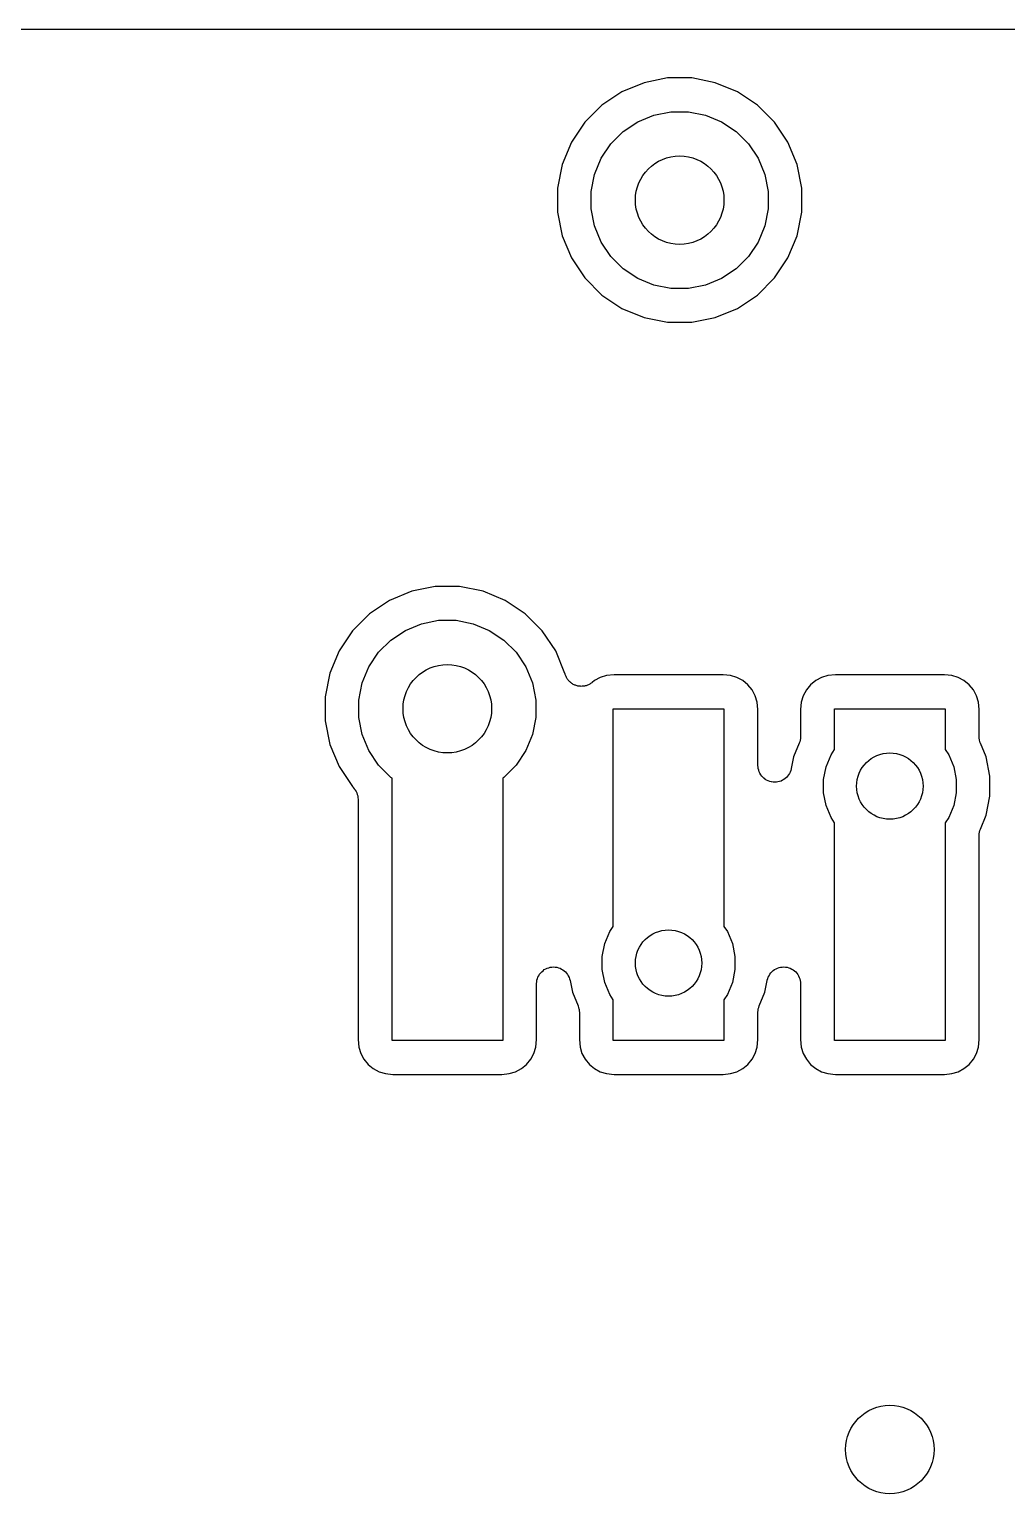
# Model space of a CAD drawing. Extents: x 0.48 to 2.43, y -7.79 to -4.85.
# Drawn here: x 1.3036 to 1.4775, y -5.1102 to -4.8495 of the extents above; entities that cross this region are included whole.
import ezdxf

# ---------------------------------------------------------------- set-up
doc = ezdxf.new("R2010")
doc.units = 0
doc.header["$MEASUREMENT"] = 0
doc.layers.add('BLACK', color=7, linetype='CONTINUOUS')

msp = doc.modelspace()

# ---------------------------------------------------------------- linework, layer by layer
at = {"layer": 'BLACK', "linetype": 'CONTINUOUS'}
for p, q in [((1.10253, -4.8495), (1.81054, -4.8495)), ((1.41295, -4.85901), (1.40899, -4.86065)), ((1.41715, -4.85817), (1.41295, -4.85901)), ((1.42143, -4.85817), (1.41715, -4.85817)), ((1.42563, -4.85901), (1.42143, -4.85817)), ((1.42959, -4.86065), (1.42563, -4.85901)), ((1.40899, -4.86065), (1.40543, -4.86303)), ((1.43315, -4.86303), (1.42959, -4.86065)), ((1.40543, -4.86303), (1.4024, -4.86606)), ((1.41183, -4.86597), (1.4147, -4.86478)), ((1.4147, -4.86478), (1.41774, -4.86417)), ((1.41774, -4.86417), (1.42084, -4.86417)), ((1.42084, -4.86417), (1.42388, -4.86478)), ((1.42388, -4.86478), (1.42675, -4.86597)), ((1.43618, -4.86606), (1.43315, -4.86303)), ((1.4024, -4.86606), (1.40002, -4.86962)), ((1.40706, -4.86988), (1.40925, -4.86769)), ((1.40925, -4.86769), (1.41183, -4.86597)), ((1.42675, -4.86597), (1.42933, -4.86769)), ((1.42933, -4.86769), (1.43152, -4.86988)), ((1.43856, -4.86962), (1.43618, -4.86606)), ((1.40002, -4.86962), (1.39838, -4.87358)), ((1.40534, -4.87246), (1.40706, -4.86988)), ((1.43152, -4.86988), (1.43325, -4.87246)), ((1.4402, -4.87358), (1.43856, -4.86962)), ((1.40415, -4.87533), (1.40534, -4.87246)), ((1.43325, -4.87246), (1.43443, -4.87533)), ((1.39838, -4.87358), (1.39754, -4.87778)), ((1.40354, -4.87837), (1.40415, -4.87533)), ((1.43443, -4.87533), (1.43504, -4.87837)), ((1.44104, -4.87778), (1.4402, -4.87358)), ((1.39754, -4.87778), (1.39754, -4.88206)), ((1.44104, -4.88206), (1.44104, -4.87778)), ((1.40354, -4.88147), (1.40354, -4.87837)), ((1.43504, -4.87837), (1.43504, -4.88147)), ((1.39754, -4.88206), (1.39838, -4.88626)), ((1.40415, -4.88451), (1.40354, -4.88147)), ((1.43504, -4.88147), (1.43443, -4.88451)), ((1.4402, -4.88626), (1.44104, -4.88206)), ((1.40534, -4.88738), (1.40415, -4.88451)), ((1.43443, -4.88451), (1.43325, -4.88738)), ((1.39838, -4.88626), (1.40002, -4.89022)), ((1.40706, -4.88996), (1.40534, -4.88738)), ((1.43325, -4.88738), (1.43152, -4.88996)), ((1.43856, -4.89022), (1.4402, -4.88626)), ((1.40002, -4.89022), (1.4024, -4.89378)), ((1.40925, -4.89215), (1.40706, -4.88996)), ((1.43152, -4.88996), (1.42933, -4.89215)), ((1.43618, -4.89378), (1.43856, -4.89022)), ((1.4024, -4.89378), (1.40543, -4.89681)), ((1.41183, -4.89388), (1.40925, -4.89215)), ((1.4147, -4.89506), (1.41183, -4.89388)), ((1.42675, -4.89388), (1.42388, -4.89506)), ((1.42933, -4.89215), (1.42675, -4.89388)), ((1.43315, -4.89681), (1.43618, -4.89378)), ((1.41774, -4.89567), (1.4147, -4.89506)), ((1.42084, -4.89567), (1.41774, -4.89567)), ((1.42388, -4.89506), (1.42084, -4.89567)), ((1.40543, -4.89681), (1.40899, -4.89919)), ((1.40899, -4.89919), (1.41295, -4.90083)), ((1.42563, -4.90083), (1.42959, -4.89919)), ((1.42959, -4.89919), (1.43315, -4.89681)), ((1.41295, -4.90083), (1.41715, -4.90167)), ((1.41715, -4.90167), (1.42143, -4.90167)), ((1.42143, -4.90167), (1.42563, -4.90083)), ((1.37581, -4.94872), (1.37161, -4.94956)), ((1.38009, -4.94872), (1.37581, -4.94872)), ((1.3843, -4.94956), (1.38009, -4.94872)), ((1.36765, -4.9512), (1.36409, -4.95358)), ((1.37161, -4.94956), (1.36765, -4.9512)), ((1.38825, -4.9512), (1.3843, -4.94956)), ((1.39182, -4.95358), (1.38825, -4.9512)), ((1.36409, -4.95358), (1.36106, -4.95661)), ((1.39485, -4.95661), (1.39182, -4.95358)), ((1.36791, -4.95824), (1.37049, -4.95652)), ((1.37049, -4.95652), (1.37336, -4.95533)), ((1.37336, -4.95533), (1.3764, -4.95472)), ((1.3764, -4.95472), (1.3795, -4.95472)), ((1.3795, -4.95472), (1.38255, -4.95533)), ((1.38255, -4.95533), (1.38541, -4.95652)), ((1.38541, -4.95652), (1.38799, -4.95824)), ((1.36106, -4.95661), (1.35868, -4.96017)), ((1.36572, -4.96043), (1.36791, -4.95824)), ((1.38799, -4.95824), (1.39019, -4.96043)), ((1.39723, -4.96017), (1.39485, -4.95661)), ((1.35868, -4.96017), (1.35704, -4.96413)), ((1.364, -4.96301), (1.36572, -4.96043)), ((1.39019, -4.96043), (1.39191, -4.96301)), ((1.39888, -4.96418), (1.39723, -4.96017)), ((1.35704, -4.96413), (1.3562, -4.96833)), ((1.36281, -4.96588), (1.364, -4.96301)), ((1.39191, -4.96301), (1.3931, -4.96588)), ((1.3989, -4.96421), (1.39888, -4.96418)), ((1.39892, -4.96435), (1.3989, -4.96421)), ((1.39898, -4.96449), (1.39892, -4.96435)), ((1.3622, -4.96892), (1.36281, -4.96588)), ((1.3931, -4.96588), (1.3937, -4.96892)), ((1.39902, -4.96464), (1.39898, -4.96449)), ((1.39909, -4.96476), (1.39902, -4.96464)), ((1.39914, -4.96489), (1.39909, -4.96476)), ((1.39923, -4.96502), (1.39914, -4.96489)), ((1.3993, -4.96516), (1.39923, -4.96502)), ((1.39939, -4.96526), (1.3993, -4.96516)), ((1.39947, -4.96538), (1.39939, -4.96526)), ((1.39957, -4.96549), (1.39947, -4.96538)), ((1.39967, -4.96561), (1.39957, -4.96549)), ((1.39978, -4.9657), (1.39967, -4.96561)), ((1.39988, -4.9658), (1.39978, -4.9657)), ((1.4, -4.96588), (1.39988, -4.9658)), ((1.40012, -4.96598), (1.4, -4.96588)), ((1.40024, -4.96605), (1.40012, -4.96598)), ((1.40036, -4.96613), (1.40024, -4.96605)), ((1.4005, -4.96619), (1.40036, -4.96613)), ((1.40064, -4.96626), (1.4005, -4.96619)), ((1.40077, -4.9663), (1.40064, -4.96626)), ((1.4009, -4.96636), (1.40077, -4.9663)), ((1.40105, -4.96639), (1.4009, -4.96636)), ((1.4012, -4.96643), (1.40105, -4.96639)), ((1.40134, -4.96645), (1.4012, -4.96643)), ((1.40147, -4.96648), (1.40134, -4.96645)), ((1.40163, -4.96648), (1.40147, -4.96648)), ((1.40178, -4.96649), (1.40163, -4.96648)), ((1.40192, -4.96648), (1.40178, -4.96649)), ((1.40206, -4.96648), (1.40192, -4.96648)), ((1.40221, -4.96645), (1.40206, -4.96648)), ((1.40236, -4.96644), (1.40221, -4.96645)), ((1.4025, -4.9664), (1.40236, -4.96644)), ((1.40263, -4.96637), (1.4025, -4.9664)), ((1.40278, -4.96632), (1.40263, -4.96637)), ((1.40292, -4.96627), (1.40278, -4.96632)), ((1.40305, -4.96621), (1.40292, -4.96627)), ((1.40318, -4.96616), (1.40305, -4.96621)), ((1.40331, -4.96607), (1.40318, -4.96616)), ((1.40344, -4.966), (1.40331, -4.96607)), ((1.40355, -4.96592), (1.40344, -4.966)), ((1.40367, -4.96584), (1.40355, -4.96592)), ((1.4037, -4.96581), (1.40367, -4.96584)), ((1.40413, -4.96546), (1.4037, -4.96581)), ((1.40517, -4.9649), (1.40413, -4.96546)), ((1.4063, -4.96456), (1.40517, -4.9649)), ((1.40763, -4.96443), (1.4063, -4.96456)), ((1.42702, -4.96443), (1.40763, -4.96443)), ((1.42834, -4.96456), (1.42702, -4.96443)), ((1.42947, -4.9649), (1.42834, -4.96456)), ((1.43051, -4.96546), (1.42947, -4.9649)), ((1.43143, -4.96621), (1.43051, -4.96546)), ((1.43218, -4.96712), (1.43143, -4.96621)), ((1.44259, -4.96621), (1.44184, -4.96712)), ((1.4435, -4.96546), (1.44259, -4.96621)), ((1.44454, -4.9649), (1.4435, -4.96546)), ((1.44567, -4.96456), (1.44454, -4.9649)), ((1.447, -4.96443), (1.44567, -4.96456)), ((1.46639, -4.96443), (1.447, -4.96443)), ((1.46771, -4.96456), (1.46639, -4.96443)), ((1.46884, -4.9649), (1.46771, -4.96456)), ((1.46988, -4.96546), (1.46884, -4.9649)), ((1.4708, -4.96621), (1.46988, -4.96546)), ((1.47155, -4.96712), (1.4708, -4.96621)), ((1.3562, -4.96833), (1.3562, -4.97261)), ((1.3622, -4.97202), (1.3622, -4.96892)), ((1.3937, -4.96892), (1.3937, -4.97202)), ((1.43274, -4.96817), (1.43218, -4.96712)), ((1.43308, -4.9693), (1.43274, -4.96817)), ((1.43321, -4.97062), (1.43308, -4.9693)), ((1.44094, -4.9693), (1.44081, -4.97062)), ((1.44128, -4.96817), (1.44094, -4.9693)), ((1.44184, -4.96712), (1.44128, -4.96817)), ((1.47211, -4.96817), (1.47155, -4.96712)), ((1.47245, -4.9693), (1.47211, -4.96817)), ((1.47258, -4.97062), (1.47245, -4.9693)), ((1.36281, -4.97507), (1.3622, -4.97202)), ((1.3937, -4.97202), (1.3931, -4.97507)), ((1.40748, -5.00922), (1.40748, -4.97047)), ((1.40748, -4.97047), (1.42717, -4.97047)), ((1.42717, -4.97047), (1.42717, -5.00922)), ((1.43321, -4.98056), (1.43321, -4.97062)), ((1.44081, -4.97062), (1.44081, -4.97547)), ((1.44685, -4.97772), (1.44685, -4.97047)), ((1.44685, -4.97047), (1.46654, -4.97047)), ((1.46654, -4.97047), (1.46654, -4.97772)), ((1.47258, -4.97547), (1.47258, -4.97062)), ((1.3562, -4.97261), (1.35704, -4.97682)), ((1.35704, -4.97682), (1.35868, -4.98077)), ((1.364, -4.97793), (1.36281, -4.97507)), ((1.3931, -4.97507), (1.39191, -4.97793)), ((1.44058, -4.97661), (1.43957, -4.97906)), ((1.44066, -4.97635), (1.44058, -4.97661)), ((1.44074, -4.97609), (1.44066, -4.97635)), ((1.44075, -4.97605), (1.44074, -4.97607)), ((1.44074, -4.97607), (1.44074, -4.97609)), ((1.44078, -4.97578), (1.44075, -4.97605)), ((1.44081, -4.97551), (1.44078, -4.97578)), ((1.44081, -4.97547), (1.44081, -4.97547)), ((1.44081, -4.97547), (1.44081, -4.97547)), ((1.44081, -4.97547), (1.44081, -4.97547)), ((1.44081, -4.97547), (1.44081, -4.97551)), ((1.47261, -4.97574), (1.47258, -4.97547)), ((1.47263, -4.97601), (1.47261, -4.97574)), ((1.47263, -4.97603), (1.47263, -4.97601)), ((1.47264, -4.97605), (1.47263, -4.97603)), ((1.47272, -4.97631), (1.47264, -4.97605)), ((1.47279, -4.97657), (1.47272, -4.97631)), ((1.47281, -4.97661), (1.47279, -4.97657)), ((1.47382, -4.97906), (1.47281, -4.97661)), ((1.36572, -4.98051), (1.364, -4.97793)), ((1.39191, -4.97793), (1.39019, -4.98051)), ((1.43957, -4.97906), (1.43915, -4.98114)), ((1.44534, -4.98081), (1.44623, -4.97866)), ((1.44623, -4.97866), (1.44685, -4.97772)), ((1.46654, -4.97772), (1.46716, -4.97866)), ((1.46716, -4.97866), (1.46805, -4.98081)), ((1.4745, -4.9825), (1.47382, -4.97906)), ((1.35868, -4.98077), (1.36106, -4.98434)), ((1.36791, -4.9827), (1.36572, -4.98051)), ((1.39019, -4.98051), (1.38799, -4.9827)), ((1.43324, -4.98087), (1.43321, -4.98056)), ((1.43327, -4.98114), (1.43324, -4.98087)), ((1.43335, -4.98143), (1.43327, -4.98114)), ((1.43327, -4.98114), (1.43327, -4.98114)), ((1.43327, -4.98114), (1.43327, -4.98114)), ((1.43343, -4.9817), (1.43335, -4.98143)), ((1.43344, -4.9817), (1.43343, -4.9817)), ((1.43343, -4.9817), (1.43343, -4.9817)), ((1.43357, -4.98196), (1.43344, -4.9817)), ((1.43371, -4.98222), (1.43357, -4.98196)), ((1.4339, -4.98245), (1.43371, -4.98222)), ((1.43371, -4.98222), (1.43371, -4.98222)), ((1.43371, -4.98222), (1.43371, -4.98222)), ((1.43408, -4.98267), (1.4339, -4.98245)), ((1.43849, -4.98249), (1.43831, -4.9827)), ((1.43868, -4.98226), (1.43849, -4.98249)), ((1.43883, -4.98199), (1.43868, -4.98225)), ((1.43868, -4.98225), (1.43868, -4.98225)), ((1.43868, -4.98225), (1.43868, -4.98226)), ((1.43897, -4.98174), (1.43883, -4.98199)), ((1.43905, -4.98146), (1.43897, -4.98174)), ((1.43897, -4.98174), (1.43897, -4.98174)), ((1.43897, -4.98174), (1.43897, -4.98174)), ((1.43914, -4.98118), (1.43905, -4.98146)), ((1.43915, -4.98114), (1.43914, -4.98118)), ((1.43914, -4.98118), (1.43914, -4.98118)), ((1.43914, -4.98118), (1.43914, -4.98118)), ((1.43914, -4.98118), (1.43914, -4.98118)), ((1.44488, -4.98309), (1.44534, -4.98081)), ((1.46805, -4.98081), (1.4685, -4.98309)), ((1.4745, -4.98601), (1.4745, -4.9825)), ((1.36106, -4.98434), (1.36119, -4.98446)), ((1.36119, -4.98446), (1.3612, -4.98447)), ((1.3612, -4.98447), (1.3612, -4.98447)), ((1.3612, -4.98447), (1.3612, -4.98447)), ((1.3612, -4.98447), (1.36122, -4.98449)), ((1.36122, -4.98449), (1.36139, -4.98471)), ((1.36139, -4.98471), (1.36157, -4.98493)), ((1.36157, -4.98493), (1.36157, -4.98494)), ((1.36157, -4.98494), (1.36158, -4.98495)), ((1.36158, -4.98495), (1.36171, -4.9852)), ((1.36171, -4.9852), (1.36184, -4.98544)), ((1.36811, -4.98284), (1.36791, -4.9827)), ((1.36811, -5.02953), (1.36811, -4.98284)), ((1.38799, -4.9827), (1.3878, -4.98284)), ((1.3878, -4.98284), (1.3878, -5.02953)), ((1.43429, -4.98284), (1.43408, -4.98267)), ((1.43408, -4.98267), (1.43408, -4.98267)), ((1.43408, -4.98267), (1.43408, -4.98267)), ((1.43453, -4.98304), (1.43429, -4.98284)), ((1.43453, -4.98305), (1.43453, -4.98304)), ((1.43453, -4.98304), (1.43453, -4.98304)), ((1.43476, -4.98317), (1.43453, -4.98305)), ((1.43504, -4.98332), (1.43476, -4.98317)), ((1.43505, -4.98332), (1.43504, -4.98332)), ((1.43532, -4.98341), (1.43505, -4.98332)), ((1.43505, -4.98332), (1.43505, -4.98332)), ((1.4356, -4.9835), (1.43532, -4.98341)), ((1.43561, -4.9835), (1.4356, -4.9835)), ((1.4356, -4.9835), (1.4356, -4.9835)), ((1.43592, -4.98353), (1.43561, -4.9835)), ((1.43619, -4.98356), (1.43592, -4.98353)), ((1.4365, -4.98353), (1.43619, -4.98356)), ((1.43619, -4.98356), (1.43619, -4.98356)), ((1.43619, -4.98356), (1.43619, -4.98356)), ((1.43677, -4.98351), (1.4365, -4.98353)), ((1.43705, -4.98342), (1.43677, -4.98351)), ((1.43677, -4.98351), (1.43677, -4.98351)), ((1.43677, -4.98351), (1.43677, -4.98351)), ((1.43733, -4.98334), (1.43705, -4.98342)), ((1.43757, -4.98322), (1.43733, -4.98334)), ((1.43733, -4.98334), (1.43733, -4.98334)), ((1.43733, -4.98334), (1.43733, -4.98334)), ((1.43785, -4.98307), (1.43757, -4.98322)), ((1.43805, -4.98291), (1.43785, -4.98307)), ((1.43785, -4.98307), (1.43785, -4.98307)), ((1.43785, -4.98307), (1.43785, -4.98307)), ((1.43831, -4.9827), (1.43805, -4.98291)), ((1.43831, -4.9827), (1.43831, -4.9827)), ((1.43831, -4.9827), (1.43831, -4.9827)), ((1.44488, -4.98542), (1.44488, -4.98309)), ((1.4685, -4.98309), (1.4685, -4.98542)), ((1.36184, -4.98544), (1.36184, -4.98546)), ((1.36184, -4.98546), (1.36185, -4.98547)), ((1.36185, -4.98547), (1.36193, -4.98574)), ((1.36193, -4.98574), (1.36201, -4.986)), ((1.36201, -4.986), (1.36201, -4.98602)), ((1.36201, -4.98602), (1.36202, -4.98603)), ((1.36202, -4.98603), (1.36204, -4.98631)), ((1.36204, -4.98631), (1.36207, -4.98659)), ((1.36207, -4.98659), (1.36207, -5.02938)), ((1.44534, -4.9877), (1.44488, -4.98542)), ((1.44623, -4.98985), (1.44534, -4.9877)), ((1.46805, -4.9877), (1.46716, -4.98985)), ((1.4685, -4.98542), (1.46805, -4.9877)), ((1.47382, -4.98945), (1.4745, -4.98601)), ((1.44685, -4.99078), (1.44623, -4.98985)), ((1.46716, -4.98985), (1.46654, -4.99078)), ((1.47281, -4.99189), (1.47382, -4.98945)), ((1.44685, -5.02953), (1.44685, -4.99078)), ((1.46654, -4.99078), (1.46654, -5.02953)), ((1.47258, -4.993), (1.47261, -4.99272)), ((1.47258, -4.99303), (1.47258, -4.993)), ((1.47258, -4.99304), (1.47258, -4.99303)), ((1.47258, -4.99303), (1.47258, -4.99303)), ((1.47258, -4.99303), (1.47258, -4.99303)), ((1.47258, -5.02938), (1.47258, -4.99304)), ((1.47261, -4.99272), (1.47264, -4.99245)), ((1.47264, -4.99242), (1.47273, -4.99215)), ((1.47264, -4.99243), (1.47264, -4.99242)), ((1.47264, -4.99245), (1.47264, -4.99243)), ((1.47273, -4.99215), (1.47281, -4.99189)), ((1.40597, -5.0123), (1.40686, -5.01015)), ((1.40686, -5.01015), (1.40748, -5.00922)), ((1.42717, -5.00922), (1.42779, -5.01015)), ((1.42779, -5.01015), (1.42868, -5.0123)), ((1.40551, -5.01458), (1.40597, -5.0123)), ((1.42868, -5.0123), (1.42913, -5.01458)), ((1.39599, -5.01658), (1.39627, -5.0165)), ((1.39627, -5.0165), (1.39628, -5.0165)), ((1.39628, -5.01649), (1.39655, -5.01647)), ((1.39628, -5.0165), (1.39628, -5.01649)), ((1.39655, -5.01647), (1.39686, -5.01644)), ((1.39686, -5.01644), (1.39686, -5.01644)), ((1.39686, -5.01644), (1.39686, -5.01644)), ((1.39686, -5.01644), (1.39714, -5.01647)), ((1.39714, -5.01647), (1.39744, -5.0165)), ((1.39744, -5.0165), (1.39744, -5.0165)), ((1.39744, -5.0165), (1.39744, -5.0165)), ((1.39744, -5.0165), (1.39772, -5.01659)), ((1.40551, -5.01691), (1.40551, -5.01458)), ((1.42913, -5.01458), (1.42913, -5.01691)), ((1.43699, -5.01657), (1.43724, -5.01649)), ((1.43724, -5.01649), (1.43725, -5.01649)), ((1.43725, -5.01649), (1.43756, -5.01647)), ((1.43725, -5.01649), (1.43725, -5.01649)), ((1.43756, -5.01647), (1.43783, -5.01644)), ((1.43783, -5.01644), (1.43783, -5.01644)), ((1.43783, -5.01644), (1.43783, -5.01644)), ((1.43783, -5.01644), (1.43814, -5.01647)), ((1.43814, -5.01647), (1.43841, -5.0165)), ((1.43841, -5.0165), (1.43841, -5.0165)), ((1.43841, -5.0165), (1.43841, -5.0165)), ((1.43841, -5.0165), (1.43871, -5.0166)), ((1.39384, -5.0194), (1.39387, -5.01909)), ((1.39387, -5.01909), (1.3939, -5.01882)), ((1.3939, -5.01882), (1.394, -5.01851)), ((1.3939, -5.01882), (1.3939, -5.01882)), ((1.3939, -5.01882), (1.3939, -5.01882)), ((1.394, -5.01851), (1.39408, -5.01826)), ((1.39408, -5.01826), (1.39422, -5.018)), ((1.39408, -5.01826), (1.39408, -5.01826)), ((1.39408, -5.01826), (1.39408, -5.01826)), ((1.39422, -5.018), (1.39436, -5.01775)), ((1.39436, -5.01775), (1.39456, -5.01751)), ((1.39436, -5.01775), (1.39436, -5.01775)), ((1.39436, -5.01775), (1.39436, -5.01775)), ((1.39456, -5.01751), (1.39474, -5.0173)), ((1.39474, -5.0173), (1.39498, -5.01711)), ((1.39474, -5.0173), (1.39474, -5.0173)), ((1.39474, -5.0173), (1.39474, -5.0173)), ((1.39498, -5.01711), (1.39519, -5.01693)), ((1.39519, -5.01693), (1.3952, -5.01693)), ((1.3952, -5.01693), (1.39546, -5.01679)), ((1.3952, -5.01693), (1.3952, -5.01693)), ((1.39546, -5.01679), (1.39571, -5.01666)), ((1.39571, -5.01666), (1.39571, -5.01666)), ((1.39571, -5.01666), (1.39572, -5.01666)), ((1.39572, -5.01666), (1.39599, -5.01658)), ((1.39772, -5.01659), (1.398, -5.01668)), ((1.398, -5.01668), (1.398, -5.01668)), ((1.398, -5.01668), (1.398, -5.01668)), ((1.398, -5.01668), (1.39828, -5.01683)), ((1.39828, -5.01683), (1.39851, -5.01695)), ((1.39851, -5.01695), (1.39852, -5.01695)), ((1.39852, -5.01695), (1.39852, -5.01695)), ((1.39852, -5.01695), (1.39875, -5.01715)), ((1.39875, -5.01715), (1.39897, -5.01733)), ((1.39897, -5.01733), (1.39897, -5.01733)), ((1.39897, -5.01733), (1.39897, -5.01733)), ((1.39897, -5.01733), (1.39914, -5.01754)), ((1.39914, -5.01754), (1.39934, -5.01778)), ((1.39934, -5.01778), (1.39934, -5.01778)), ((1.39934, -5.01778), (1.39934, -5.01778)), ((1.39934, -5.01778), (1.39947, -5.01803)), ((1.39947, -5.01803), (1.39961, -5.0183)), ((1.39961, -5.0183), (1.39961, -5.0183)), ((1.39961, -5.0183), (1.39961, -5.0183)), ((1.39961, -5.0183), (1.3997, -5.01858)), ((1.3997, -5.01858), (1.39978, -5.01886)), ((1.39978, -5.01886), (1.4002, -5.02094)), ((1.40597, -5.01919), (1.40551, -5.01691)), ((1.42913, -5.01691), (1.42868, -5.01919)), ((1.43445, -5.02094), (1.43486, -5.01886)), ((1.43486, -5.01886), (1.43487, -5.01882)), ((1.43487, -5.01882), (1.43496, -5.01853)), ((1.43487, -5.01882), (1.43487, -5.01882)), ((1.43487, -5.01882), (1.43487, -5.01882)), ((1.43487, -5.01882), (1.43487, -5.01882)), ((1.43496, -5.01853), (1.43505, -5.01826)), ((1.43505, -5.01826), (1.43519, -5.018)), ((1.43505, -5.01826), (1.43505, -5.01826)), ((1.43505, -5.01826), (1.43505, -5.01826)), ((1.43519, -5.018), (1.43533, -5.01775)), ((1.43533, -5.01774), (1.43552, -5.01752)), ((1.43533, -5.01775), (1.43533, -5.01774)), ((1.43533, -5.01775), (1.43533, -5.01775)), ((1.43552, -5.01752), (1.43571, -5.0173)), ((1.43571, -5.0173), (1.43595, -5.0171)), ((1.43571, -5.0173), (1.43571, -5.0173)), ((1.43571, -5.0173), (1.43571, -5.0173)), ((1.43595, -5.0171), (1.43616, -5.01693)), ((1.43616, -5.01693), (1.43617, -5.01693)), ((1.43617, -5.01693), (1.43644, -5.01679)), ((1.43617, -5.01693), (1.43617, -5.01693)), ((1.43644, -5.01679), (1.43668, -5.01666)), ((1.43668, -5.01666), (1.43668, -5.01666)), ((1.43668, -5.01666), (1.43669, -5.01666)), ((1.43669, -5.01666), (1.43699, -5.01657)), ((1.43871, -5.0166), (1.43897, -5.01668)), ((1.43897, -5.01668), (1.43897, -5.01668)), ((1.43897, -5.01668), (1.43897, -5.01668)), ((1.43897, -5.01668), (1.43925, -5.01683)), ((1.43925, -5.01683), (1.43948, -5.01695)), ((1.43948, -5.01695), (1.43949, -5.01696)), ((1.43949, -5.01696), (1.43949, -5.01696)), ((1.43949, -5.01696), (1.43973, -5.01716)), ((1.43973, -5.01716), (1.43994, -5.01733)), ((1.43994, -5.01733), (1.43994, -5.01733)), ((1.43994, -5.01733), (1.43994, -5.01733)), ((1.43994, -5.01733), (1.44013, -5.01756)), ((1.44013, -5.01756), (1.44031, -5.01778)), ((1.44031, -5.01778), (1.44031, -5.01778)), ((1.44031, -5.01778), (1.44031, -5.01778)), ((1.44031, -5.01778), (1.44045, -5.01805)), ((1.44045, -5.01805), (1.44058, -5.0183)), ((1.44058, -5.0183), (1.44058, -5.0183)), ((1.44058, -5.0183), (1.44058, -5.0183)), ((1.44058, -5.0183), (1.44067, -5.01858)), ((1.44067, -5.01858), (1.44075, -5.01886)), ((1.44075, -5.01886), (1.44075, -5.01886)), ((1.44075, -5.01886), (1.44075, -5.01886)), ((1.44075, -5.01886), (1.44078, -5.01914)), ((1.39384, -5.01944), (1.39384, -5.0194)), ((1.39384, -5.0194), (1.39384, -5.0194)), ((1.39384, -5.0194), (1.39384, -5.0194)), ((1.39384, -5.0194), (1.39384, -5.0194)), ((1.39384, -5.02938), (1.39384, -5.01944)), ((1.4002, -5.02094), (1.40121, -5.02339)), ((1.40686, -5.02134), (1.40597, -5.01919)), ((1.40748, -5.02228), (1.40686, -5.02134)), ((1.42779, -5.02134), (1.42717, -5.02228)), ((1.42868, -5.01919), (1.42779, -5.02134)), ((1.43344, -5.02339), (1.43445, -5.02094)), ((1.44078, -5.01914), (1.44081, -5.01944)), ((1.44081, -5.01944), (1.44081, -5.02938)), ((1.40121, -5.02339), (1.40122, -5.02343)), ((1.40122, -5.02343), (1.4013, -5.02369)), ((1.4013, -5.02369), (1.40138, -5.02395)), ((1.40138, -5.02395), (1.40138, -5.02397)), ((1.40138, -5.02397), (1.40139, -5.02399)), ((1.40139, -5.02399), (1.40141, -5.02426)), ((1.40141, -5.02426), (1.40144, -5.02453)), ((1.40748, -5.02953), (1.40748, -5.02228)), ((1.42717, -5.02228), (1.42717, -5.02953)), ((1.43321, -5.02449), (1.43324, -5.02422)), ((1.43324, -5.02422), (1.43327, -5.02395)), ((1.43327, -5.02391), (1.43336, -5.02365)), ((1.43327, -5.02393), (1.43327, -5.02391)), ((1.43327, -5.02395), (1.43327, -5.02393)), ((1.43336, -5.02365), (1.43344, -5.02339)), ((1.40144, -5.02453), (1.40144, -5.02938)), ((1.43321, -5.02453), (1.43321, -5.02449)), ((1.43321, -5.02938), (1.43321, -5.02453)), ((1.43321, -5.02453), (1.43321, -5.02453)), ((1.43321, -5.02453), (1.43321, -5.02453)), ((1.43321, -5.02453), (1.43321, -5.02453)), ((1.36207, -5.02938), (1.3622, -5.0307)), ((1.3878, -5.02953), (1.36811, -5.02953)), ((1.39371, -5.0307), (1.39384, -5.02938)), ((1.40144, -5.02938), (1.40157, -5.0307)), ((1.42717, -5.02953), (1.40748, -5.02953)), ((1.43308, -5.0307), (1.43321, -5.02938)), ((1.44081, -5.02938), (1.44094, -5.0307)), ((1.46654, -5.02953), (1.44685, -5.02953)), ((1.47245, -5.0307), (1.47258, -5.02938)), ((1.3622, -5.0307), (1.36254, -5.03183)), ((1.36254, -5.03183), (1.3631, -5.03288)), ((1.39281, -5.03288), (1.39337, -5.03183)), ((1.39337, -5.03183), (1.39371, -5.0307)), ((1.40157, -5.0307), (1.40191, -5.03183)), ((1.40191, -5.03183), (1.40247, -5.03288)), ((1.43218, -5.03288), (1.43274, -5.03183)), ((1.43274, -5.03183), (1.43308, -5.0307)), ((1.44094, -5.0307), (1.44128, -5.03183)), ((1.44128, -5.03183), (1.44184, -5.03288)), ((1.47155, -5.03288), (1.47211, -5.03183)), ((1.47211, -5.03183), (1.47245, -5.0307)), ((1.3631, -5.03288), (1.36385, -5.03379)), ((1.36385, -5.03379), (1.36476, -5.03454)), ((1.36476, -5.03454), (1.3658, -5.0351)), ((1.3901, -5.0351), (1.39114, -5.03454)), ((1.39114, -5.03454), (1.39206, -5.03379)), ((1.39206, -5.03379), (1.39281, -5.03288)), ((1.40247, -5.03288), (1.40322, -5.03379)), ((1.40322, -5.03379), (1.40413, -5.03454)), ((1.40413, -5.03454), (1.40517, -5.0351)), ((1.42947, -5.0351), (1.43051, -5.03454)), ((1.43051, -5.03454), (1.43143, -5.03379)), ((1.43143, -5.03379), (1.43218, -5.03288)), ((1.44184, -5.03288), (1.44259, -5.03379)), ((1.44259, -5.03379), (1.4435, -5.03454)), ((1.4435, -5.03454), (1.44454, -5.0351)), ((1.46884, -5.0351), (1.46988, -5.03454)), ((1.46988, -5.03454), (1.4708, -5.03379)), ((1.4708, -5.03379), (1.47155, -5.03288)), ((1.3658, -5.0351), (1.36693, -5.03544)), ((1.36693, -5.03544), (1.36826, -5.03557)), ((1.36826, -5.03557), (1.38765, -5.03557)), ((1.38765, -5.03557), (1.38897, -5.03544)), ((1.38897, -5.03544), (1.3901, -5.0351)), ((1.40517, -5.0351), (1.4063, -5.03544)), ((1.4063, -5.03544), (1.40763, -5.03557)), ((1.40763, -5.03557), (1.42702, -5.03557)), ((1.42702, -5.03557), (1.42834, -5.03544)), ((1.42834, -5.03544), (1.42947, -5.0351)), ((1.44454, -5.0351), (1.44567, -5.03544)), ((1.44567, -5.03544), (1.447, -5.03557)), ((1.447, -5.03557), (1.46639, -5.03557)), ((1.46639, -5.03557), (1.46771, -5.03544)), ((1.46771, -5.03544), (1.46884, -5.0351))]:
    msp.add_line(p, q, dxfattribs=at)
at = {"layer": 'BLACK'}
for centre, radius in [((1.41929, -4.87992), 0.007874), ((1.37795, -4.97047), 0.007874), ((1.45669, -4.98425), 0.005906), ((1.41732, -5.01575), 0.005906), ((1.45669, -5.10236), 0.007874)]:
    msp.add_circle(centre, radius, dxfattribs=at)

doc.saveas('drawing.dxf')
